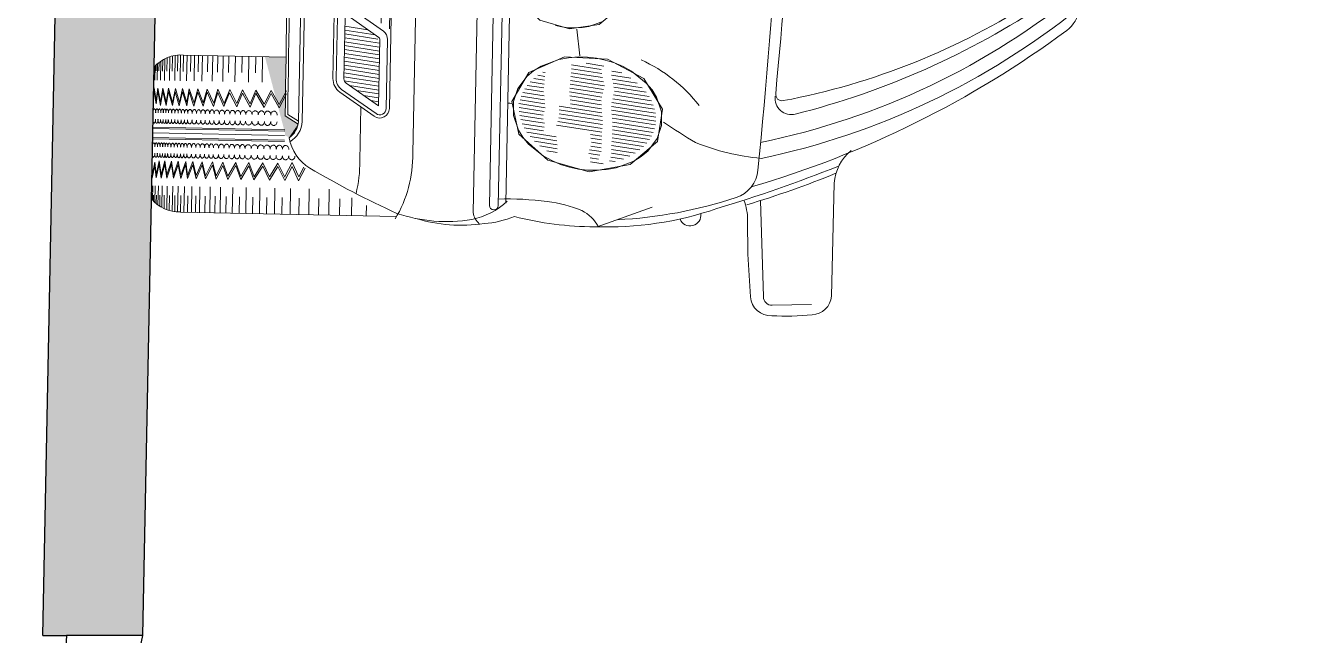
# Model space of a CAD drawing. Header units: inches. Extents: x 6322 to 85903, y -36042 to 7673.
# Drawn here: x 70053.6 to 70161.9, y -3497.2 to -3445.1 of the extents above; entities that cross this region are included whole.
import ezdxf

# ---------------------------------------------------------------- set-up
doc = ezdxf.new("R2010")
doc.units = ezdxf.units.IN
doc.header["$LTSCALE"] = 10
doc.linetypes.add('Amconstr', pattern=[9999, 9999, 0])
doc.layers.add('1_CAR', color=1, linetype='Continuous', lineweight=0)
for name, color, linetype in [('1_HATCH', 8, 'Continuous'), ('1_LINE', 4, 'Continuous'), ('CKS_PROPERTY LINE', 5, 'Continuous'), ('MS GATE', 1, 'Continuous')]:
    doc.layers.add(name, color=color, linetype=linetype)

# ---------------------------------------------------------------- blocks, each defined once
blk = doc.blocks.new('A$C0EFB6530')
at = {"layer": '1_LINE', "lineweight": 30}
for p, q in [((0, 0), (0, 25)), ((45, 17.5), (45, 2.5)), ((45, 2.5), (0, 0))]:
    blk.add_line(p, q, dxfattribs=at)
for centre, radius, start, end in [((-1.11, 0.02), 25, 47.5584, 87.4438), ((29.69, 39.23), 25, 236.1149, 259.1777), ((8.16, 205.93), 192, 275.033, 281.0635)]:
    blk.add_arc(centre, radius, start, end, dxfattribs=at)
blk = doc.blocks.new('A$C4B0415B9')
at = {"layer": '1_CAR', "linetype": 'Continuous'}
for p, q in [((8.551, 22.008), (8.309, 23.79)), ((8.737, 22.014), (8.482, 23.89)), ((8.923, 22.015), (8.658, 23.968)), ((9.112, 22), (8.837, 24.025)), ((9.3, 21.985), (9.018, 24.063)), ((9.489, 21.97), (9.202, 24.08)), ((9.677, 21.955), (9.389, 24.078)), ((9.866, 21.94), (9.579, 24.055)), ((10.05, 21.957), (9.771, 24.011)), ((10.231, 21.995), (9.967, 23.944)), ((10.413, 22.033), (10.166, 23.853)), ((10.594, 22.071), (10.368, 23.734)), ((7.808, 21.988), (7.653, 23.129)), ((7.994, 21.989), (7.811, 23.341)), ((8.18, 21.995), (7.973, 23.518)), ((8.366, 22.002), (8.14, 23.667)), ((10.784, 22.042), (10.575, 23.584)), ((10.977, 21.995), (10.787, 23.394)), ((11.17, 21.948), (11.007, 23.154)), ((7.438, 21.965), (7.357, 22.564)), ((7.621, 21.988), (7.501, 22.875)), ((11.362, 21.906), (11.235, 22.841)), ((7.26, 21.904), (7.224, 22.168)), ((11.547, 21.919), (11.482, 22.402)), ((7.198, 20.986), (7.114, 21.601)), ((7.385, 20.979), (7.333, 21.365)), ((7.581, 20.908), (7.511, 21.426)), ((7.764, 20.938), (7.689, 21.487)), ((7.943, 20.99), (7.875, 21.496)), ((8.127, 21.014), (8.061, 21.496)), ((8.316, 20.991), (8.247, 21.499)), ((8.506, 20.969), (8.433, 21.505)), ((8.916, 19.323), (8.619, 21.511)), ((9.094, 19.384), (8.804, 21.517)), ((9.272, 19.441), (8.99, 21.524)), ((9.459, 19.444), (9.177, 21.52)), ((9.645, 19.446), (9.365, 21.505)), ((9.832, 19.444), (9.554, 21.49)), ((9.945, 19.983), (9.743, 21.475)), ((10.135, 19.96), (9.931, 21.459)), ((10.324, 19.937), (10.12, 21.444)), ((10.513, 19.917), (10.302, 21.474)), ((10.698, 19.93), (10.483, 21.512)), ((10.883, 19.943), (10.665, 21.55)), ((11.068, 19.956), (10.846, 21.586)), ((11.252, 19.969), (11.039, 21.539)), ((11.437, 19.982), (11.232, 21.492)), ((11.623, 19.988), (11.425, 21.445)), ((11.809, 19.991), (11.615, 21.417)), ((11.901, 20.684), (11.786, 21.532)), ((7.668, 18.898), (7.602, 19.383)), ((7.902, 18.55), (7.788, 19.385)), ((8.124, 18.287), (7.974, 19.387)), ((8.338, 18.081), (8.165, 19.357)), ((8.547, 17.917), (8.356, 19.32)), ((8.751, 17.788), (8.626, 18.707)), ((8.951, 17.687), (8.809, 18.732)), ((9.148, 17.612), (8.993, 18.75)), ((9.341, 17.56), (9.189, 18.679)), ((9.532, 17.527), (9.376, 18.676)), ((9.72, 17.52), (9.556, 18.728)), ((9.909, 17.498), (9.736, 18.772)), ((10.087, 17.56), (9.926, 18.749)), ((10.267, 17.611), (10.116, 18.726)), ((10.444, 17.681), (10.305, 18.704)), ((10.618, 17.773), (10.495, 18.681)), ((10.789, 17.888), (10.681, 18.683)), ((10.956, 18.027), (10.866, 18.696)), ((11.12, 18.194), (11.05, 18.709)), ((11.28, 18.392), (11.235, 18.721)), ((11.434, 18.63), (11.42, 18.734)), ((19.916, 16.617), (5.007, 16.617)), ((20.044, 16.976), (5.135, 16.976)), ((20.089, 16.193), (5.007, 16.193)), ((4.397, 11.763), (4.397, 1.408)), ((9.546, 11.31), (30.65, 11.31)), ((9.915, 10.411), (9.864, 10.787)), ((10.149, 10.065), (10.051, 10.787)), ((10.382, 9.718), (10.237, 10.787)), ((10.616, 9.372), (10.424, 10.787)), ((10.836, 9.122), (10.61, 10.787)), ((11.025, 9.105), (10.797, 10.787)), ((11.211, 9.105), (10.983, 10.787)), ((11.398, 9.105), (11.17, 10.787)), ((11.584, 9.105), (11.354, 10.801)), ((11.771, 9.105), (11.543, 10.787)), ((11.957, 9.105), (11.729, 10.787)), ((12.144, 9.105), (11.916, 10.787)), ((12.33, 9.105), (12.102, 10.787)), ((12.517, 9.105), (12.289, 10.787)), ((12.703, 9.105), (12.475, 10.787)), ((12.89, 9.105), (12.663, 10.777)), ((13.076, 9.105), (12.862, 10.686)), ((13.263, 9.105), (13.064, 10.567)), ((4.397, 10.308), (4.892, 10.308)), ((13.449, 9.105), (13.301, 10.2)), ((4.397, 9.606), (5.239, 9.606)), ((4.397, 9.023), (5.181, 9.023)), ((4.397, 8.51), (5.626, 8.51)), ((10.927, 8.581), (31.794, 8.581)), ((4.397, 8.013), (5.181, 8.013)), ((4.397, 7.551), (5.626, 7.551)), ((6.003, 7.037), (6.618, 7.344)), ((4.397, 7.072), (5.181, 7.072)), ((6.192, 7.037), (6.654, 7.268)), ((9.101, 6.326), (8.719, 6.955)), ((9.17, 6.449), (8.856, 6.968)), ((4.397, 6.661), (5.626, 6.661)), ((4.397, 6.267), (5.181, 6.267)), ((7.873, 0.005), (7.873, 6.321)), ((7.941, 0.005), (7.941, 6.321)), ((8.154, 0.005), (8.154, 6.321)), ((8.366, 0.005), (8.366, 6.321)), ((8.434, 0.005), (8.434, 6.321)), ((11.91, 6.313), (11.91, 1.408)), ((4.397, 5.907), (5.626, 5.907)), ((4.397, 5.531), (5.181, 5.531)), ((4.397, 5.188), (5.626, 5.188)), ((4.397, 4.863), (5.181, 4.863)), ((11.91, 5.188), (10.681, 5.188)), ((11.91, 4.863), (11.126, 4.863)), ((4.397, 4.537), (5.626, 4.537)), ((11.91, 4.537), (10.681, 4.537)), ((4.397, 4.212), (5.181, 4.212)), ((4.397, 3.887), (5.626, 3.887)), ((11.91, 3.887), (10.681, 3.887)), ((11.91, 4.212), (11.126, 4.212)), ((4.397, 3.579), (5.181, 3.579)), ((4.397, 3.305), (5.626, 3.305)), ((4.397, 3.048), (5.181, 3.048)), ((11.91, 3.305), (10.681, 3.305)), ((11.91, 3.579), (11.126, 3.579)), ((11.91, 3.048), (11.126, 3.048)), ((4.397, 2.808), (5.626, 2.808)), ((4.397, 2.568), (5.181, 2.568)), ((11.91, 2.808), (10.681, 2.808)), ((11.91, 2.568), (11.126, 2.568)), ((4.397, 2.312), (5.626, 2.312)), ((4.397, 2.123), (5.181, 2.123)), ((4.397, 1.935), (5.626, 1.935)), ((11.91, 2.312), (10.681, 2.312)), ((11.91, 1.935), (10.681, 1.935)), ((11.91, 2.123), (11.126, 2.123)), ((4.395, 1.267), (5.626, 1.267)), ((4.397, 1.747), (5.181, 1.747)), ((4.397, 1.575), (5.626, 1.575)), ((4.397, 1.404), (5.181, 1.404)), ((11.91, 1.575), (10.681, 1.575)), ((11.912, 1.267), (10.681, 1.267)), ((11.91, 1.747), (11.126, 1.747)), ((11.91, 1.404), (11.126, 1.404)), ((4.404, 1.13), (5.181, 1.13)), ((4.422, 1.01), (5.626, 1.01)), ((4.453, 0.873), (5.181, 0.873)), ((4.49, 0.754), (5.626, 0.754)), ((4.544, 0.617), (5.181, 0.617)), ((11.885, 1.01), (10.681, 1.01)), ((11.818, 0.754), (10.681, 0.754)), ((11.903, 1.13), (11.126, 1.13)), ((11.855, 0.873), (11.126, 0.873)), ((11.763, 0.617), (11.126, 0.617)), ((4.595, 0.514), (5.626, 0.514)), ((4.655, 0.411), (5.181, 0.411)), ((4.712, 0.325), (5.626, 0.325)), ((4.778, 0.24), (5.181, 0.24)), ((4.836, 0.173), (5.626, 0.173)), ((4.904, 0.103), (5.181, 0.103)), ((4.955, 0.055), (5.626, 0.055)), ((5.013, 0.005), (11.294, 0.005)), ((11.712, 0.514), (10.681, 0.514)), ((11.595, 0.325), (10.681, 0.325)), ((11.471, 0.173), (10.681, 0.173)), ((11.352, 0.055), (10.681, 0.055)), ((11.652, 0.411), (11.126, 0.411)), ((11.529, 0.24), (11.126, 0.24)), ((11.404, 0.103), (11.126, 0.103))]:
    blk.add_line(p, q, dxfattribs=at)
for points in [[(9.159, 24.456, -0.017523), (8.212, 25.996, -0.069883), (7.516, 29.153, -0.118522), (15.037, 44.246, -5.181435)], [(7.977, 33.461, -0.209734), (6.405, 32.681), (0.997, 32.66, 0.375124), (0.085, 31.748, 0.037007), (0, 29.819, 0.407001), (0.891, 28.781, 0.002874), (2.927, 28.611), (4.56, 28.569, -0.088919), (5.503, 28.374, 1.225539)], [(4.5, 17.399, -0.061371), (4.087, 21.26, -0.092248), (5.074, 27.08, -0.022406), (7.208, 32.832)], [(0.58, 31.716), (0.501, 29.827, 0.413654), (0.896, 29.396), (5.501, 29.169)], [(9.983, 26.136, -0.124771), (12.114, 23.318, 0.031605)], [(4.087, 21.432, -0.160892), (4.849, 20.621, -0.068606), (5.245, 18.958, -0.042553), (5.319, 16.617, -1.154804)], [(12.255, 20.375), (13.532, 20.216, -0.267365)], [(4.314, 12.68, -0.109196), (4.134, 15.957, -0.080193), (4.5, 17.399, -1.053882)], [(5.233, 17.043, 0.145275), (4.322, 15.363, 0.123707), (4.539, 11.772, 0.027302), (6.624, 7.553, 0.215996), (8.057, 6.537)], [(9.918, 16.976), (9.918, 17.069), (9.909, 17.159, -0.001501)], [(24.355, 12.471), (7.427, 12.471, 0.143099), (4.272, 11.692)], [(9.546, 11.31, 0.600762), (9.163, 10.59), (10.288, 8.921, 0.249405), (10.927, 8.581)], [(9.6, 9.943), (7.01, 9.943, 0.068217), (5.443, 9.795)], [(7.185, 6.836, 0.080127), (7.111, 6.824, 0.088898), (7.051, 6.792, 0.104967), (7.01, 6.742, 0.120066), (6.996, 6.686, 0.120066), (7.01, 6.63, 0.104967), (7.051, 6.579, 0.088898), (7.111, 6.547, 0.080127), (7.185, 6.535, 0.080127)], [(31.793, 7.153), (8.841, 7.153, 0.251603), (7.866, 6.583)], [(31.793, 6.968), (8.845, 6.968, 0.23497), (8.057, 6.537, 0.247113)], [(7.185, 6.535, 0.080127), (7.111, 6.523, 0.088898), (7.051, 6.491, 0.104967), (7.01, 6.44, 0.120066), (6.996, 6.384, 0.120066), (7.01, 6.329, 0.104967), (7.051, 6.278, 0.088898), (7.111, 6.246, 0.080127), (7.185, 6.234, 0.080127)], [(7.185, 6.234, 0.080127), (7.111, 6.222, 0.088898), (7.051, 6.19, 0.104967), (7.01, 6.139, 0.120066), (6.996, 6.083, 0.120066), (7.01, 6.027, 0.104967), (7.051, 5.977, 0.088898), (7.111, 5.944, 0.080127), (7.185, 5.933, 0.080127)], [(7.497, 6.535, -0.080127), (7.571, 6.523, -0.088898), (7.63, 6.491, -0.104967), (7.672, 6.44, -0.120066), (7.685, 6.384, -0.120066), (7.672, 6.329, -0.104967), (7.63, 6.278, -0.088898), (7.571, 6.246, -0.080127), (7.497, 6.234, -0.080127)], [(7.497, 6.234, -0.080127), (7.571, 6.222, -0.088898), (7.63, 6.19, -0.104967), (7.672, 6.139, -0.120066), (7.685, 6.083, -0.120066), (7.672, 6.027, -0.104967), (7.63, 5.977, -0.088898), (7.571, 5.944, -0.080127), (7.497, 5.933, -0.080127)], [(7.183, 5.944, 0.080127), (7.11, 5.933, 0.088898), (7.05, 5.9, 0.104967), (7.009, 5.85, 0.120066), (6.995, 5.794, 0.120066), (7.009, 5.738, 0.104967), (7.05, 5.687, 0.088898), (7.11, 5.655, 0.080127), (7.183, 5.643, 0.080127)], [(7.183, 5.643, 0.080127), (7.11, 5.631, 0.088898), (7.05, 5.599, 0.104967), (7.009, 5.548, 0.120066), (6.995, 5.493, 0.120066), (7.009, 5.437, 0.104967), (7.05, 5.386, 0.088898), (7.11, 5.354, 0.080127), (7.183, 5.342, 0.080127)], [(7.496, 5.944, -0.080127), (7.57, 5.933, -0.088898), (7.629, 5.9, -0.104967), (7.67, 5.85, -0.120066), (7.684, 5.794, -0.120066), (7.67, 5.738, -0.104967), (7.629, 5.687, -0.088898), (7.57, 5.655, -0.080127), (7.496, 5.643, -0.080127)], [(7.496, 5.643, -0.080127), (7.57, 5.631, -0.088898), (7.629, 5.599, -0.104967), (7.67, 5.548, -0.120066), (7.684, 5.493, -0.120066), (7.67, 5.437, -0.104967), (7.629, 5.386, -0.088898), (7.57, 5.354, -0.080127), (7.496, 5.342, -0.080127)], [(8.811, 5.944, 0.080127), (8.738, 5.933, 0.088898), (8.678, 5.9, 0.104967), (8.637, 5.85, 0.120066), (8.623, 5.794, 0.120066), (8.637, 5.738, 0.104967), (8.678, 5.687, 0.088898), (8.738, 5.655, 0.080127), (8.811, 5.643, 0.080127)], [(8.811, 5.643, 0.080127), (8.738, 5.631, 0.088898), (8.678, 5.599, 0.104967), (8.637, 5.548, 0.120066), (8.623, 5.493, 0.120066), (8.637, 5.437, 0.104967), (8.678, 5.386, 0.088898), (8.738, 5.354, 0.080127), (8.811, 5.342, 0.080127)], [(9.124, 5.944, -0.080127), (9.198, 5.933, -0.088898), (9.257, 5.9, -0.104967), (9.299, 5.85, -0.120066), (9.312, 5.794, -0.120066), (9.299, 5.738, -0.104967), (9.257, 5.687, -0.088898), (9.198, 5.655, -0.080127), (9.124, 5.643, -0.080127)], [(9.124, 5.643, -0.080127), (9.198, 5.631, -0.088898), (9.257, 5.599, -0.104967), (9.299, 5.548, -0.120066), (9.312, 5.493, -0.120066), (9.299, 5.437, -0.104967), (9.257, 5.386, -0.088898), (9.198, 5.354, -0.080127), (9.124, 5.342, -0.080127)], [(7.183, 5.342, 0.080127), (7.11, 5.33, 0.088898), (7.05, 5.298, 0.104967), (7.009, 5.247, 0.120066), (6.995, 5.191, 0.120066), (7.009, 5.136, 0.104967), (7.05, 5.085, 0.088898), (7.11, 5.053, 0.080127), (7.183, 5.041, 0.080127)], [(7.183, 5.041, 0.080127), (7.11, 5.029, 0.088898), (7.05, 4.997, 0.104967), (7.009, 4.946, 0.120066), (6.995, 4.89, 0.120066), (7.009, 4.834, 0.104967), (7.05, 4.784, 0.088898), (7.11, 4.751, 0.080127), (7.183, 4.74, 0.080127)], [(7.496, 5.342, -0.080127), (7.57, 5.33, -0.088898), (7.629, 5.298, -0.104967), (7.67, 5.247, -0.120066), (7.684, 5.191, -0.120066), (7.67, 5.136, -0.104967), (7.629, 5.085, -0.088898), (7.57, 5.053, -0.080127), (7.496, 5.041, -0.080127)], [(7.496, 5.041, -0.080127), (7.57, 5.029, -0.088898), (7.629, 4.997, -0.104967), (7.67, 4.946, -0.120066), (7.684, 4.89, -0.120066), (7.67, 4.834, -0.104967), (7.629, 4.784, -0.088898), (7.57, 4.751, -0.080127), (7.496, 4.74, -0.080127)], [(8.811, 5.342, 0.080127), (8.738, 5.33, 0.088898), (8.678, 5.298, 0.104967), (8.637, 5.247, 0.120066), (8.623, 5.191, 0.120066), (8.637, 5.136, 0.104967), (8.678, 5.085, 0.088898), (8.738, 5.053, 0.080127), (8.811, 5.041, 0.080127)], [(8.811, 5.041, 0.080127), (8.738, 5.029, 0.088898), (8.678, 4.997, 0.104967), (8.637, 4.946, 0.120066), (8.623, 4.89, 0.120066), (8.637, 4.834, 0.104967), (8.678, 4.784, 0.088898), (8.738, 4.751, 0.080127), (8.811, 4.74, 0.080127)], [(9.124, 5.342, -0.080127), (9.198, 5.33, -0.088898), (9.257, 5.298, -0.104967), (9.299, 5.247, -0.120066), (9.312, 5.191, -0.120066), (9.299, 5.136, -0.104967), (9.257, 5.085, -0.088898), (9.198, 5.053, -0.080127), (9.124, 5.041, -0.080127)], [(9.124, 5.041, -0.080127), (9.198, 5.029, -0.088898), (9.257, 4.997, -0.104967), (9.299, 4.946, -0.120066), (9.312, 4.89, -0.120066), (9.299, 4.834, -0.104967), (9.257, 4.784, -0.088898), (9.198, 4.751, -0.080127), (9.124, 4.74, -0.080127)], [(7.183, 4.74, 0.080127), (7.11, 4.728, 0.088898), (7.05, 4.695, 0.104967), (7.009, 4.645, 0.120066), (6.995, 4.589, 0.120066), (7.009, 4.533, 0.104967), (7.05, 4.482, 0.088898), (7.11, 4.45, 0.080127), (7.183, 4.438, 0.080127)], [(7.183, 4.438, 0.067829), (7.109, 4.428, 0.080107), (7.05, 4.401, 0.107097), (7.008, 4.357, 0.139237), (6.995, 4.312, 0.139237), (7.008, 4.267, 0.107097), (7.05, 4.223, 0.080107), (7.109, 4.196, 0.067828), (7.183, 4.186, 0.067828)], [(7.496, 4.74, -0.080127), (7.57, 4.728, -0.088898), (7.629, 4.695, -0.104967), (7.67, 4.645, -0.120066), (7.684, 4.589, -0.120066), (7.67, 4.533, -0.104967), (7.629, 4.482, -0.088898), (7.57, 4.45, -0.080127), (7.496, 4.438, -0.080127)], [(7.496, 4.438, -0.067829), (7.571, 4.428, -0.080107), (7.629, 4.401, -0.107097), (7.671, 4.357, -0.139237), (7.684, 4.312, -0.139237), (7.671, 4.267, -0.107097), (7.629, 4.223, -0.080107), (7.571, 4.196, -0.067828), (7.496, 4.186, -0.067828)], [(8.811, 4.74, 0.080127), (8.738, 4.728, 0.088898), (8.678, 4.695, 0.104967), (8.637, 4.645, 0.120066), (8.623, 4.589, 0.120066), (8.637, 4.533, 0.104967), (8.678, 4.482, 0.088898), (8.738, 4.45, 0.080127), (8.811, 4.438, 0.080127)], [(8.811, 4.438, 0.067829), (8.737, 4.428, 0.080107), (8.678, 4.401, 0.107097), (8.636, 4.357, 0.139237), (8.623, 4.312, 0.139237), (8.636, 4.267, 0.107097), (8.678, 4.223, 0.080107), (8.737, 4.196, 0.067828), (8.811, 4.186, 0.067828)], [(9.124, 4.74, -0.080127), (9.198, 4.728, -0.088898), (9.257, 4.695, -0.104967), (9.299, 4.645, -0.120066), (9.312, 4.589, -0.120066), (9.299, 4.533, -0.104967), (9.257, 4.482, -0.088898), (9.198, 4.45, -0.080127), (9.124, 4.438, -0.080127)], [(9.124, 4.438, -0.067829), (9.199, 4.428, -0.080107), (9.257, 4.401, -0.107097), (9.299, 4.357, -0.139237), (9.312, 4.312, -0.139237), (9.299, 4.267, -0.107097), (9.257, 4.223, -0.080107), (9.199, 4.196, -0.067828), (9.124, 4.186, -0.067828)], [(7.183, 4.186, 0.067829), (7.109, 4.175, 0.080107), (7.05, 4.149, 0.107097), (7.008, 4.105, 0.139237), (6.995, 4.059, 0.139237), (7.008, 4.014, 0.107097), (7.05, 3.97, 0.080107), (7.109, 3.943, 0.067828), (7.183, 3.933, 0.067828)], [(7.183, 3.933, 0.067829), (7.109, 3.923, 0.080107), (7.05, 3.896, 0.107097), (7.008, 3.852, 0.139237), (6.995, 3.807, 0.139237), (7.008, 3.761, 0.107097), (7.05, 3.717, 0.080107), (7.109, 3.691, 0.067828), (7.183, 3.68, 0.067828)], [(7.183, 3.68, 0.067829), (7.109, 3.67, 0.080107), (7.05, 3.643, 0.107097), (7.008, 3.6, 0.139237), (6.995, 3.554, 0.139237), (7.008, 3.509, 0.107097), (7.05, 3.465, 0.080107), (7.109, 3.438, 0.067828), (7.183, 3.428, 0.067828)], [(7.496, 4.186, -0.067829), (7.571, 4.175, -0.080107), (7.629, 4.149, -0.107097), (7.671, 4.105, -0.139237), (7.684, 4.059, -0.139237), (7.671, 4.014, -0.107097), (7.629, 3.97, -0.080107), (7.571, 3.943, -0.067828), (7.496, 3.933, -0.067828)], [(7.496, 3.933, -0.067829), (7.571, 3.923, -0.080107), (7.629, 3.896, -0.107097), (7.671, 3.852, -0.139237), (7.684, 3.807, -0.139237), (7.671, 3.761, -0.107097), (7.629, 3.717, -0.080107), (7.571, 3.691, -0.067828), (7.496, 3.68, -0.067828)], [(7.496, 3.68, -0.067829), (7.571, 3.67, -0.080107), (7.629, 3.643, -0.107097), (7.671, 3.6, -0.139237), (7.684, 3.554, -0.139237), (7.671, 3.509, -0.107097), (7.629, 3.465, -0.080107), (7.571, 3.438, -0.067828), (7.496, 3.428, -0.067828)], [(8.811, 4.186, 0.067829), (8.737, 4.175, 0.080107), (8.678, 4.149, 0.107097), (8.636, 4.105, 0.139237), (8.623, 4.059, 0.139237), (8.636, 4.014, 0.107097), (8.678, 3.97, 0.080107), (8.737, 3.943, 0.067828), (8.811, 3.933, 0.067828)], [(8.811, 3.933, 0.067829), (8.737, 3.923, 0.080107), (8.678, 3.896, 0.107097), (8.636, 3.852, 0.139237), (8.623, 3.807, 0.139237), (8.636, 3.761, 0.107097), (8.678, 3.717, 0.080107), (8.737, 3.691, 0.067828), (8.811, 3.68, 0.067828)], [(8.811, 3.68, 0.067829), (8.737, 3.67, 0.080107), (8.678, 3.643, 0.107097), (8.636, 3.6, 0.139237), (8.623, 3.554, 0.139237), (8.636, 3.509, 0.107097), (8.678, 3.465, 0.080107), (8.737, 3.438, 0.067828), (8.811, 3.428, 0.067828)], [(9.124, 4.186, -0.067829), (9.199, 4.175, -0.080107), (9.257, 4.149, -0.107097), (9.299, 4.105, -0.139237), (9.312, 4.059, -0.139237), (9.299, 4.014, -0.107097), (9.257, 3.97, -0.080107), (9.199, 3.943, -0.067828), (9.124, 3.933, -0.067828)], [(9.124, 3.933, -0.067829), (9.199, 3.923, -0.080107), (9.257, 3.896, -0.107097), (9.299, 3.852, -0.139237), (9.312, 3.807, -0.139237), (9.299, 3.761, -0.107097), (9.257, 3.717, -0.080107), (9.199, 3.691, -0.067828), (9.124, 3.68, -0.067828)], [(9.124, 3.68, -0.067829), (9.199, 3.67, -0.080107), (9.257, 3.643, -0.107097), (9.299, 3.6, -0.139237), (9.312, 3.554, -0.139237), (9.299, 3.509, -0.107097), (9.257, 3.465, -0.080107), (9.199, 3.438, -0.067828), (9.124, 3.428, -0.067828)], [(7.183, 3.428, 0.067829), (7.109, 3.418, 0.080107), (7.05, 3.391, 0.107097), (7.008, 3.347, 0.139237), (6.995, 3.302, 0.139237), (7.008, 3.256, 0.107097), (7.05, 3.212, 0.080107), (7.109, 3.185, 0.067828), (7.183, 3.175, 0.067828)], [(7.183, 3.175, 0.067829), (7.109, 3.165, 0.080107), (7.05, 3.138, 0.107097), (7.008, 3.094, 0.139237), (6.995, 3.049, 0.139237), (7.008, 3.003, 0.107097), (7.05, 2.96, 0.080107), (7.109, 2.933, 0.067828), (7.183, 2.923, 0.067828)], [(7.496, 3.428, -0.067829), (7.571, 3.418, -0.080107), (7.629, 3.391, -0.107097), (7.671, 3.347, -0.139237), (7.684, 3.302, -0.139237), (7.671, 3.256, -0.107097), (7.629, 3.212, -0.080107), (7.571, 3.185, -0.067828), (7.496, 3.175, -0.067828)], [(7.496, 3.175, -0.067829), (7.571, 3.165, -0.080107), (7.629, 3.138, -0.107097), (7.671, 3.094, -0.139237), (7.684, 3.049, -0.139237), (7.671, 3.003, -0.107097), (7.629, 2.96, -0.080107), (7.571, 2.933, -0.067828), (7.496, 2.923, -0.067828)], [(8.811, 3.428, 0.067829), (8.737, 3.418, 0.080107), (8.678, 3.391, 0.107097), (8.636, 3.347, 0.139237), (8.623, 3.302, 0.139237), (8.636, 3.256, 0.107097), (8.678, 3.212, 0.080107), (8.737, 3.185, 0.067828), (8.811, 3.175, 0.067828)], [(8.811, 3.175, 0.067829), (8.737, 3.165, 0.080107), (8.678, 3.138, 0.107097), (8.636, 3.094, 0.139237), (8.623, 3.049, 0.139237), (8.636, 3.003, 0.107097), (8.678, 2.96, 0.080107), (8.737, 2.933, 0.067828), (8.811, 2.923, 0.067828)], [(9.124, 3.428, -0.067829), (9.199, 3.418, -0.080107), (9.257, 3.391, -0.107097), (9.299, 3.347, -0.139237), (9.312, 3.302, -0.139237), (9.299, 3.256, -0.107097), (9.257, 3.212, -0.080107), (9.199, 3.185, -0.067828), (9.124, 3.175, -0.067828)], [(9.124, 3.175, -0.067829), (9.199, 3.165, -0.080107), (9.257, 3.138, -0.107097), (9.299, 3.094, -0.139237), (9.312, 3.049, -0.139237), (9.299, 3.003, -0.107097), (9.257, 2.96, -0.080107), (9.199, 2.933, -0.067828), (9.124, 2.923, -0.067828)], [(7.183, 2.923, 0.056778), (7.108, 2.914, 0.070507), (7.05, 2.892, 0.106196), (7.007, 2.854, 0.161166), (6.995, 2.818, 0.161166), (7.007, 2.781, 0.106196), (7.05, 2.743, 0.070507), (7.108, 2.721, 0.056778), (7.183, 2.713, 0.056778)], [(7.183, 2.713, 0.056778), (7.108, 2.704, 0.070507), (7.05, 2.682, 0.106196), (7.007, 2.644, 0.161166), (6.995, 2.608, 0.161166), (7.007, 2.571, 0.106196), (7.05, 2.533, 0.070507), (7.108, 2.511, 0.056778), (7.183, 2.503, 0.056778)], [(7.183, 2.503, 0.056778), (7.108, 2.494, 0.070507), (7.05, 2.472, 0.106196), (7.007, 2.434, 0.161166), (6.995, 2.398, 0.161166), (7.007, 2.361, 0.106196), (7.05, 2.323, 0.070507), (7.108, 2.301, 0.056778), (7.183, 2.293, 0.056778)], [(7.496, 2.923, -0.056778), (7.571, 2.914, -0.070507), (7.629, 2.892, -0.106196), (7.672, 2.854, -0.161166), (7.684, 2.818, -0.161166), (7.672, 2.781, -0.106196), (7.629, 2.743, -0.070507), (7.571, 2.721, -0.056778), (7.496, 2.713, -0.056778)], [(7.496, 2.713, -0.056778), (7.571, 2.704, -0.070507), (7.629, 2.682, -0.106196), (7.672, 2.644, -0.161166), (7.684, 2.608, -0.161166), (7.672, 2.571, -0.106196), (7.629, 2.533, -0.070507), (7.571, 2.511, -0.056778), (7.496, 2.503, -0.056778)], [(7.496, 2.503, -0.056778), (7.571, 2.494, -0.070507), (7.629, 2.472, -0.106196), (7.672, 2.434, -0.161166), (7.684, 2.398, -0.161166), (7.672, 2.361, -0.106196), (7.629, 2.323, -0.070507), (7.571, 2.301, -0.056778), (7.496, 2.293, -0.056778)], [(8.811, 2.923, 0.056778), (8.736, 2.914, 0.070507), (8.678, 2.892, 0.106196), (8.635, 2.854, 0.161166), (8.623, 2.818, 0.161166), (8.635, 2.781, 0.106196), (8.678, 2.743, 0.070507), (8.736, 2.721, 0.056778), (8.811, 2.713, 0.056778)], [(8.811, 2.713, 0.056778), (8.736, 2.704, 0.070507), (8.678, 2.682, 0.106196), (8.635, 2.644, 0.161166), (8.623, 2.608, 0.161166), (8.635, 2.571, 0.106196), (8.678, 2.533, 0.070507), (8.736, 2.511, 0.056778), (8.811, 2.503, 0.056778)], [(8.811, 2.503, 0.056778), (8.736, 2.494, 0.070507), (8.678, 2.472, 0.106196), (8.635, 2.434, 0.161166), (8.623, 2.398, 0.161166), (8.635, 2.361, 0.106196), (8.678, 2.323, 0.070507), (8.736, 2.301, 0.056778), (8.811, 2.293, 0.056778)], [(9.124, 2.923, -0.056778), (9.2, 2.914, -0.070507), (9.257, 2.892, -0.106196), (9.3, 2.854, -0.161166), (9.312, 2.818, -0.161166), (9.3, 2.781, -0.106196), (9.257, 2.743, -0.070507), (9.2, 2.721, -0.056778), (9.124, 2.713, -0.056778)], [(9.124, 2.713, -0.056778), (9.2, 2.704, -0.070507), (9.257, 2.682, -0.106196), (9.3, 2.644, -0.161166), (9.312, 2.608, -0.161166), (9.3, 2.571, -0.106196), (9.257, 2.533, -0.070507), (9.2, 2.511, -0.056778), (9.124, 2.503, -0.056778)], [(9.124, 2.503, -0.056778), (9.2, 2.494, -0.070507), (9.257, 2.472, -0.106196), (9.3, 2.434, -0.161166), (9.312, 2.398, -0.161166), (9.3, 2.361, -0.106196), (9.257, 2.323, -0.070507), (9.2, 2.301, -0.056778), (9.124, 2.293, -0.056778)], [(7.183, 2.293, 0.056778), (7.108, 2.284, 0.070507), (7.05, 2.262, 0.106196), (7.007, 2.224, 0.161166), (6.995, 2.188, 0.161166), (7.007, 2.151, 0.106196), (7.05, 2.113, 0.070507), (7.108, 2.091, 0.056778), (7.183, 2.083, 0.056778)], [(7.183, 2.083, 0.056778), (7.108, 2.074, 0.070507), (7.05, 2.052, 0.106196), (7.007, 2.014, 0.161166), (6.995, 1.978, 0.161166), (7.007, 1.941, 0.106196), (7.05, 1.903, 0.070507), (7.108, 1.881, 0.056778), (7.183, 1.873, 0.056778)], [(7.183, 1.873, 0.056778), (7.108, 1.864, 0.070507), (7.05, 1.842, 0.106196), (7.007, 1.804, 0.161166), (6.995, 1.768, 0.161166), (7.007, 1.731, 0.106196), (7.05, 1.694, 0.070507), (7.108, 1.671, 0.056778), (7.183, 1.663, 0.056778)], [(7.496, 2.293, -0.056778), (7.571, 2.284, -0.070507), (7.629, 2.262, -0.106196), (7.672, 2.224, -0.161166), (7.684, 2.188, -0.161166), (7.672, 2.151, -0.106196), (7.629, 2.113, -0.070507), (7.571, 2.091, -0.056778), (7.496, 2.083, -0.056778)], [(7.496, 2.083, -0.056778), (7.571, 2.074, -0.070507), (7.629, 2.052, -0.106196), (7.672, 2.014, -0.161166), (7.684, 1.978, -0.161166), (7.672, 1.941, -0.106196), (7.629, 1.903, -0.070507), (7.571, 1.881, -0.056778), (7.496, 1.873, -0.056778)], [(7.496, 1.873, -0.056778), (7.571, 1.864, -0.070507), (7.629, 1.842, -0.106196), (7.672, 1.804, -0.161166), (7.684, 1.768, -0.161166), (7.672, 1.731, -0.106196), (7.629, 1.694, -0.070507), (7.571, 1.671, -0.056778), (7.496, 1.663, -0.056778)], [(8.811, 2.293, 0.056778), (8.736, 2.284, 0.070507), (8.678, 2.262, 0.106196), (8.635, 2.224, 0.161166), (8.623, 2.188, 0.161166), (8.635, 2.151, 0.106196), (8.678, 2.113, 0.070507), (8.736, 2.091, 0.056778), (8.811, 2.083, 0.056778)], [(8.811, 2.083, 0.056778), (8.736, 2.074, 0.070507), (8.678, 2.052, 0.106196), (8.635, 2.014, 0.161166), (8.623, 1.978, 0.161166), (8.635, 1.941, 0.106196), (8.678, 1.903, 0.070507), (8.736, 1.881, 0.056778), (8.811, 1.873, 0.056778)], [(8.811, 1.873, 0.056778), (8.736, 1.864, 0.070507), (8.678, 1.842, 0.106196), (8.635, 1.804, 0.161166), (8.623, 1.768, 0.161166), (8.635, 1.731, 0.106196), (8.678, 1.694, 0.070507), (8.736, 1.671, 0.056778), (8.811, 1.663, 0.056778)], [(9.124, 2.293, -0.056778), (9.2, 2.284, -0.070507), (9.257, 2.262, -0.106196), (9.3, 2.224, -0.161166), (9.312, 2.188, -0.161166), (9.3, 2.151, -0.106196), (9.257, 2.113, -0.070507), (9.2, 2.091, -0.056778), (9.124, 2.083, -0.056778)], [(9.124, 2.083, -0.056778), (9.2, 2.074, -0.070507), (9.257, 2.052, -0.106196), (9.3, 2.014, -0.161166), (9.312, 1.978, -0.161166), (9.3, 1.941, -0.106196), (9.257, 1.903, -0.070507), (9.2, 1.881, -0.056778), (9.124, 1.873, -0.056778)], [(9.124, 1.873, -0.056778), (9.2, 1.864, -0.070507), (9.257, 1.842, -0.106196), (9.3, 1.804, -0.161166), (9.312, 1.768, -0.161166), (9.3, 1.731, -0.106196), (9.257, 1.694, -0.070507), (9.2, 1.671, -0.056778), (9.124, 1.663, -0.056778)], [(7.183, 1.663, 0.041985), (7.107, 1.656, 0.055167), (7.05, 1.64, 0.098023), (7.005, 1.611, 0.200541), (6.995, 1.586, 0.200541), (7.005, 1.561, 0.098023), (7.05, 1.531, 0.055167), (7.107, 1.515, 0.041985), (7.183, 1.509, 0.041985)], [(7.183, 1.509, 0.041985), (7.107, 1.502, 0.055167), (7.05, 1.486, 0.098023), (7.005, 1.457, 0.200541), (6.995, 1.432, 0.200541), (7.005, 1.407, 0.098023), (7.05, 1.377, 0.055167), (7.107, 1.361, 0.041985), (7.183, 1.355, 0.041985)], [(7.183, 1.355, 0.041985), (7.107, 1.348, 0.055167), (7.05, 1.332, 0.098023), (7.005, 1.302, 0.200541), (6.995, 1.277, 0.200541), (7.005, 1.253, 0.098023), (7.05, 1.223, 0.055167), (7.107, 1.207, 0.041985), (7.183, 1.2, 0.041985)], [(7.496, 1.663, -0.041985), (7.572, 1.656, -0.055167), (7.629, 1.64, -0.098023), (7.674, 1.611, -0.200541), (7.684, 1.586, -0.200541), (7.674, 1.561, -0.098023), (7.629, 1.531, -0.055167), (7.572, 1.515, -0.041985), (7.496, 1.509, -0.041985)], [(7.496, 1.509, -0.041985), (7.572, 1.502, -0.055167), (7.629, 1.486, -0.098023), (7.674, 1.457, -0.200541), (7.684, 1.432, -0.200541), (7.674, 1.407, -0.098023), (7.629, 1.377, -0.055167), (7.572, 1.361, -0.041985), (7.496, 1.355, -0.041985)], [(7.496, 1.355, -0.041985), (7.572, 1.348, -0.055167), (7.629, 1.332, -0.098023), (7.674, 1.302, -0.200541), (7.684, 1.277, -0.200541), (7.674, 1.253, -0.098023), (7.629, 1.223, -0.055167), (7.572, 1.207, -0.041985), (7.496, 1.2, -0.041985)], [(8.811, 1.663, 0.041985), (8.735, 1.656, 0.055167), (8.678, 1.64, 0.098023), (8.634, 1.611, 0.200541), (8.623, 1.586, 0.200541), (8.634, 1.561, 0.098023), (8.678, 1.531, 0.055167), (8.735, 1.515, 0.041985), (8.811, 1.509, 0.041985)], [(8.811, 1.509, 0.041985), (8.735, 1.502, 0.055167), (8.678, 1.486, 0.098023), (8.634, 1.457, 0.200541), (8.623, 1.432, 0.200541), (8.634, 1.407, 0.098023), (8.678, 1.377, 0.055167), (8.735, 1.361, 0.041985), (8.811, 1.355, 0.041985)], [(8.811, 1.355, 0.041985), (8.735, 1.348, 0.055167), (8.678, 1.332, 0.098023), (8.634, 1.302, 0.200541), (8.623, 1.277, 0.200541), (8.634, 1.253, 0.098023), (8.678, 1.223, 0.055167), (8.735, 1.207, 0.041985), (8.811, 1.2, 0.041985)], [(9.124, 1.663, -0.041985), (9.201, 1.656, -0.055167), (9.257, 1.64, -0.098023), (9.302, 1.611, -0.200541), (9.312, 1.586, -0.200541), (9.302, 1.561, -0.098023), (9.257, 1.531, -0.055167), (9.201, 1.515, -0.041985), (9.124, 1.509, -0.041985)], [(9.124, 1.509, -0.041985), (9.201, 1.502, -0.055167), (9.257, 1.486, -0.098023), (9.302, 1.457, -0.200541), (9.312, 1.432, -0.200541), (9.302, 1.407, -0.098023), (9.257, 1.377, -0.055167), (9.201, 1.361, -0.041985), (9.124, 1.355, -0.041985)], [(9.124, 1.355, -0.041985), (9.201, 1.348, -0.055167), (9.257, 1.332, -0.098023), (9.302, 1.302, -0.200541), (9.312, 1.277, -0.200541), (9.302, 1.253, -0.098023), (9.257, 1.223, -0.055167), (9.201, 1.207, -0.041985), (9.124, 1.2, -0.041985)], [(7.183, 1.2, 0.041985), (7.107, 1.194, 0.055167), (7.05, 1.178, 0.098023), (7.005, 1.148, 0.200541), (6.995, 1.123, 0.200541), (7.005, 1.098, 0.098023), (7.05, 1.069, 0.055167), (7.107, 1.053, 0.041985), (7.183, 1.046, 0.041985)], [(7.183, 1.046, 0.041985), (7.107, 1.04, 0.055167), (7.05, 1.024, 0.098023), (7.005, 0.994, 0.200541), (6.995, 0.969, 0.200541), (7.005, 0.944, 0.098023), (7.05, 0.915, 0.055167), (7.107, 0.899, 0.041985), (7.183, 0.892, 0.041985)], [(7.183, 0.892, 0.041985), (7.107, 0.886, 0.055167), (7.05, 0.87, 0.098023), (7.005, 0.84, 0.200541), (6.995, 0.815, 0.200541), (7.005, 0.79, 0.098023), (7.05, 0.761, 0.055167), (7.107, 0.745, 0.041985), (7.183, 0.738, 0.041985)], [(7.183, 0.738, 0.034494), (7.106, 0.732, 0.046388), (7.05, 0.719, 0.089454), (7.004, 0.694, 0.2264), (6.995, 0.675, 0.2264), (7.004, 0.655, 0.089454), (7.05, 0.63, 0.046388), (7.106, 0.617, 0.034494), (7.183, 0.611, 0.034494)], [(7.183, 0.616, 0.034494), (7.106, 0.611, 0.046388), (7.05, 0.598, 0.089454), (7.004, 0.573, 0.2264), (6.995, 0.553, 0.2264), (7.004, 0.534, 0.089454), (7.05, 0.509, 0.046388), (7.106, 0.495, 0.034494), (7.183, 0.49, 0.034494)], [(7.496, 1.2, -0.041985), (7.572, 1.194, -0.055167), (7.629, 1.178, -0.098023), (7.674, 1.148, -0.200541), (7.684, 1.123, -0.200541), (7.674, 1.098, -0.098023), (7.629, 1.069, -0.055167), (7.572, 1.053, -0.041985), (7.496, 1.046, -0.041985)], [(7.496, 1.046, -0.041985), (7.572, 1.04, -0.055167), (7.629, 1.024, -0.098023), (7.674, 0.994, -0.200541), (7.684, 0.969, -0.200541), (7.674, 0.944, -0.098023), (7.629, 0.915, -0.055167), (7.572, 0.899, -0.041985), (7.496, 0.892, -0.041985)], [(7.496, 0.892, -0.041985), (7.572, 0.886, -0.055167), (7.629, 0.87, -0.098023), (7.674, 0.84, -0.200541), (7.684, 0.815, -0.200541), (7.674, 0.79, -0.098023), (7.629, 0.761, -0.055167), (7.572, 0.745, -0.041985), (7.496, 0.738, -0.041985)], [(7.496, 0.738, -0.034494), (7.573, 0.732, -0.046388), (7.629, 0.719, -0.089454), (7.675, 0.694, -0.2264), (7.684, 0.675, -0.2264), (7.675, 0.655, -0.089454), (7.629, 0.63, -0.046388), (7.573, 0.617, -0.034494), (7.496, 0.611, -0.034494)], [(7.496, 0.616, -0.034494), (7.573, 0.611, -0.046388), (7.629, 0.598, -0.089454), (7.675, 0.573, -0.2264), (7.684, 0.553, -0.2264), (7.675, 0.534, -0.089454), (7.629, 0.509, -0.046388), (7.573, 0.495, -0.034494), (7.496, 0.49, -0.034494)], [(8.811, 1.2, 0.041985), (8.735, 1.194, 0.055167), (8.678, 1.178, 0.098023), (8.634, 1.148, 0.200541), (8.623, 1.123, 0.200541), (8.634, 1.098, 0.098023), (8.678, 1.069, 0.055167), (8.735, 1.053, 0.041985), (8.811, 1.046, 0.041985)], [(8.811, 1.046, 0.041985), (8.735, 1.04, 0.055167), (8.678, 1.024, 0.098023), (8.634, 0.994, 0.200541), (8.623, 0.969, 0.200541), (8.634, 0.944, 0.098023), (8.678, 0.915, 0.055167), (8.735, 0.899, 0.041985), (8.811, 0.892, 0.041985)], [(8.811, 0.892, 0.041985), (8.735, 0.886, 0.055167), (8.678, 0.87, 0.098023), (8.634, 0.84, 0.200541), (8.623, 0.815, 0.200541), (8.634, 0.79, 0.098023), (8.678, 0.761, 0.055167), (8.735, 0.745, 0.041985), (8.811, 0.738, 0.041985)], [(8.811, 0.738, 0.034494), (8.734, 0.732, 0.046388), (8.678, 0.719, 0.089454), (8.632, 0.694, 0.2264), (8.623, 0.675, 0.2264), (8.632, 0.655, 0.089454), (8.678, 0.63, 0.046388), (8.734, 0.617, 0.034494), (8.811, 0.611, 0.034494)], [(8.811, 0.616, 0.034494), (8.734, 0.611, 0.046388), (8.678, 0.598, 0.089454), (8.632, 0.573, 0.2264), (8.623, 0.553, 0.2264), (8.632, 0.534, 0.089454), (8.678, 0.509, 0.046388), (8.734, 0.495, 0.034494), (8.811, 0.49, 0.034494)], [(9.124, 1.2, -0.041985), (9.201, 1.194, -0.055167), (9.257, 1.178, -0.098023), (9.302, 1.148, -0.200541), (9.312, 1.123, -0.200541), (9.302, 1.098, -0.098023), (9.257, 1.069, -0.055167), (9.201, 1.053, -0.041985), (9.124, 1.046, -0.041985)], [(9.124, 1.046, -0.041985), (9.201, 1.04, -0.055167), (9.257, 1.024, -0.098023), (9.302, 0.994, -0.200541), (9.312, 0.969, -0.200541), (9.302, 0.944, -0.098023), (9.257, 0.915, -0.055167), (9.201, 0.899, -0.041985), (9.124, 0.892, -0.041985)], [(9.124, 0.892, -0.041985), (9.201, 0.886, -0.055167), (9.257, 0.87, -0.098023), (9.302, 0.84, -0.200541), (9.312, 0.815, -0.200541), (9.302, 0.79, -0.098023), (9.257, 0.761, -0.055167), (9.201, 0.745, -0.041985), (9.124, 0.738, -0.041985)], [(9.124, 0.738, -0.034494), (9.201, 0.732, -0.046388), (9.257, 0.719, -0.089454), (9.303, 0.694, -0.2264), (9.312, 0.675, -0.2264), (9.303, 0.655, -0.089454), (9.257, 0.63, -0.046388), (9.201, 0.617, -0.034494), (9.124, 0.611, -0.034494)], [(9.124, 0.616, -0.034494), (9.201, 0.611, -0.046388), (9.257, 0.598, -0.089454), (9.303, 0.573, -0.2264), (9.312, 0.553, -0.2264), (9.303, 0.534, -0.089454), (9.257, 0.509, -0.046388), (9.201, 0.495, -0.034494), (9.124, 0.49, -0.034494)], [(7.183, 0.495, 0.034494), (7.106, 0.49, 0.046388), (7.05, 0.476, 0.089454), (7.004, 0.451, 0.2264), (6.995, 0.432, 0.2264), (7.004, 0.412, 0.089454), (7.05, 0.387, 0.046388), (7.106, 0.374, 0.034494), (7.183, 0.369, 0.034494)], [(7.183, 0.369, 0.034494), (7.106, 0.364, 0.046388), (7.05, 0.351, 0.089454), (7.004, 0.325, 0.2264), (6.995, 0.306, 0.2264), (7.004, 0.286, 0.089454), (7.05, 0.261, 0.046388), (7.106, 0.248, 0.034494), (7.183, 0.243, 0.034494)], [(7.183, 0.248, 0.034494), (7.106, 0.242, 0.046388), (7.05, 0.229, 0.089454), (7.004, 0.204, 0.2264), (6.995, 0.185, 0.2264), (7.004, 0.165, 0.089454), (7.05, 0.14, 0.046388), (7.106, 0.127, 0.034494), (7.183, 0.121, 0.034494)], [(7.183, 0.126, 0.034494), (7.106, 0.121, 0.046388), (7.05, 0.108, 0.089454), (7.004, 0.083, 0.2264), (6.995, 0.063, 0.2264), (7.004, 0.044, 0.089454), (7.05, 0.018, 0.046388), (7.106, 0.005, 0.034494), (7.183, 0, 0.034494)], [(7.496, 0.495, -0.034494), (7.573, 0.49, -0.046388), (7.629, 0.476, -0.089454), (7.675, 0.451, -0.2264), (7.684, 0.432, -0.2264), (7.675, 0.412, -0.089454), (7.629, 0.387, -0.046388), (7.573, 0.374, -0.034494), (7.496, 0.369, -0.034494)], [(7.496, 0.369, -0.034494), (7.573, 0.364, -0.046388), (7.629, 0.351, -0.089454), (7.675, 0.325, -0.2264), (7.684, 0.306, -0.2264), (7.675, 0.286, -0.089454), (7.629, 0.261, -0.046388), (7.573, 0.248, -0.034494), (7.496, 0.243, -0.034494)], [(7.496, 0.248, -0.034494), (7.573, 0.242, -0.046388), (7.629, 0.229, -0.089454), (7.675, 0.204, -0.2264), (7.684, 0.185, -0.2264), (7.675, 0.165, -0.089454), (7.629, 0.14, -0.046388), (7.573, 0.127, -0.034494), (7.496, 0.121, -0.034494)], [(7.496, 0.126, -0.034494), (7.573, 0.121, -0.046388), (7.629, 0.108, -0.089454), (7.675, 0.083, -0.2264), (7.684, 0.063, -0.2264), (7.675, 0.044, -0.089454), (7.629, 0.018, -0.046388), (7.573, 0.005, -0.034494), (7.496, 0, -0.034494)], [(8.811, 0.495, 0.034494), (8.734, 0.49, 0.046388), (8.678, 0.476, 0.089454), (8.632, 0.451, 0.2264), (8.623, 0.432, 0.2264), (8.632, 0.412, 0.089454), (8.678, 0.387, 0.046388), (8.734, 0.374, 0.034494), (8.811, 0.369, 0.034494)], [(8.811, 0.369, 0.034494), (8.734, 0.364, 0.046388), (8.678, 0.351, 0.089454), (8.632, 0.325, 0.2264), (8.623, 0.306, 0.2264), (8.632, 0.286, 0.089454), (8.678, 0.261, 0.046388), (8.734, 0.248, 0.034494), (8.811, 0.243, 0.034494)], [(8.811, 0.248, 0.034494), (8.734, 0.242, 0.046388), (8.678, 0.229, 0.089454), (8.632, 0.204, 0.2264), (8.623, 0.185, 0.2264), (8.632, 0.165, 0.089454), (8.678, 0.14, 0.046388), (8.734, 0.127, 0.034494), (8.811, 0.121, 0.034494)], [(8.811, 0.126, 0.034494), (8.734, 0.121, 0.046388), (8.678, 0.108, 0.089454), (8.632, 0.083, 0.2264), (8.623, 0.063, 0.2264), (8.632, 0.044, 0.089454), (8.678, 0.018, 0.046388), (8.734, 0.005, 0.034494), (8.811, 0, 0.034494)], [(9.124, 0.495, -0.034494), (9.201, 0.49, -0.046388), (9.257, 0.476, -0.089454), (9.303, 0.451, -0.2264), (9.312, 0.432, -0.2264), (9.303, 0.412, -0.089454), (9.257, 0.387, -0.046388), (9.201, 0.374, -0.034494), (9.124, 0.369, -0.034494)], [(9.124, 0.369, -0.034494), (9.201, 0.364, -0.046388), (9.257, 0.351, -0.089454), (9.303, 0.325, -0.2264), (9.312, 0.306, -0.2264), (9.303, 0.286, -0.089454), (9.257, 0.261, -0.046388), (9.201, 0.248, -0.034494), (9.124, 0.243, -0.034494)], [(9.124, 0.248, -0.034494), (9.201, 0.242, -0.046388), (9.257, 0.229, -0.089454), (9.303, 0.204, -0.2264), (9.312, 0.185, -0.2264), (9.303, 0.165, -0.089454), (9.257, 0.14, -0.046388), (9.201, 0.127, -0.034494), (9.124, 0.121, -0.034494)], [(9.124, 0.126, -0.034494), (9.201, 0.121, -0.046388), (9.257, 0.108, -0.089454), (9.303, 0.083, -0.2264), (9.312, 0.063, -0.2264), (9.303, 0.044, -0.089454), (9.257, 0.018, -0.046388), (9.201, 0.005, -0.034494), (9.124, 0, -0.034494)]]:
    blk.add_lwpolyline(points, format="xyb", dxfattribs=at)
for points in [[(5.077, 23.995), (4.086, 21.375)], [(20.702, 15.415), (4.649, 15.415)], [(13.367, 11.234), (23.227, 11.234), (23.227, 10.843), (13.631, 10.843)], [(6.003, 6.37), (6.689, 6.712), (6.003, 7.037)], [(6.192, 6.37), (6.877, 6.712), (6.192, 7.037)], [(5.986, 0.022), (6.603, 0.137), (6.003, 0.206), (6.671, 0.343), (6.003, 0.445), (6.671, 0.617), (6.003, 0.719), (6.671, 0.925), (6.003, 1.045), (6.671, 1.25), (6.003, 1.387), (6.671, 1.61), (6.003, 1.712), (6.671, 1.952), (6.003, 2.123), (6.671, 2.397), (6.003, 2.568), (6.671, 2.894), (6.003, 3.082), (6.671, 3.39), (6.003, 3.647), (6.671, 4.007), (6.003, 4.264), (6.671, 4.64), (6.003, 4.897), (6.671, 5.308), (6.003, 5.633), (6.671, 6.027), (6.003, 6.37)], [(6.14, 0.022), (6.757, 0.137), (6.158, 0.206), (6.826, 0.343), (6.158, 0.445), (6.826, 0.617), (6.158, 0.719), (6.826, 0.925), (6.158, 1.045), (6.826, 1.25), (6.158, 1.387), (6.826, 1.61), (6.158, 1.712), (6.826, 1.952), (6.158, 2.123), (6.826, 2.397), (6.158, 2.568), (6.826, 2.894), (6.158, 3.082), (6.826, 3.39), (6.158, 3.647), (6.826, 4.007), (6.158, 4.264), (6.826, 4.64), (6.158, 4.897), (6.826, 5.308), (6.158, 5.633), (6.826, 6.027), (6.158, 6.37)], [(10.167, 0.022), (9.55, 0.137), (10.15, 0.206), (9.482, 0.343), (10.15, 0.445), (9.482, 0.617), (10.15, 0.719), (9.482, 0.925), (10.15, 1.045), (9.482, 1.25), (10.15, 1.387), (9.482, 1.61), (10.15, 1.712), (9.482, 1.952), (10.15, 2.123), (9.482, 2.397), (10.15, 2.568), (9.482, 2.894), (10.15, 3.082), (9.482, 3.39), (10.15, 3.647), (9.482, 4.007), (10.15, 4.264), (9.482, 4.64), (10.15, 4.897), (9.482, 5.308), (10.15, 5.633), (9.482, 6.027), (10.15, 6.37)], [(10.321, 0.022), (9.704, 0.137), (10.304, 0.206), (9.636, 0.343), (10.304, 0.445), (9.636, 0.617), (10.304, 0.719), (9.636, 0.925), (10.304, 1.045), (9.636, 1.25), (10.304, 1.387), (9.636, 1.61), (10.304, 1.712), (9.636, 1.952), (10.304, 2.123), (9.636, 2.397), (10.304, 2.568), (9.636, 2.894), (10.304, 3.082), (9.636, 3.39), (10.304, 3.647), (9.636, 4.007), (10.304, 4.264), (9.636, 4.64), (10.304, 4.897), (9.636, 5.308), (10.304, 5.633), (9.636, 6.027), (10.304, 6.37)]]:
    blk.add_lwpolyline(points, dxfattribs=at)
for points in [[(9.291, 10.676), (10.416, 9.007, 0.249405), (10.927, 8.735), (13.865, 8.735, 0.600762), (14.248, 9.456), (13.239, 10.953, 0.249405), (12.856, 11.156), (9.546, 11.156, 0.600762)], [(9.662, 10.787), (10.722, 9.214, 0.249405), (10.927, 9.105), (13.865, 9.105, 0.600762), (13.942, 9.249), (12.932, 10.746, 0.249405), (12.856, 10.787)]]:
    blk.add_lwpolyline(points, format="xyb", close=True, dxfattribs=at)
for points in [[(10.008, 17.171, 0), (11.403, 17.956, 0), (12.193, 19.644, 0), (12.126, 21.7, 0), (11.223, 23.47, 0), (9.772, 24.393, 0), (8.232, 24.175, 0), (7.094, 22.886, 0), (6.717, 20.935, 0), (7.223, 18.941, 0), (8.449, 17.538, 0), (10.008, 17.171, 0)], [(9.997, 17.244, 0), (10.626, 17.441, 0), (11.226, 17.876, 0), (11.493, 18.183, 0), (11.725, 18.543, 0), (12.057, 19.381, 0), (12.151, 19.835, 0), (12.195, 20.293, 0), (12.195, 20.744, 0), (12.153, 21.177, 0), (12.073, 21.604, 0), (11.949, 22.038, 0), (11.779, 22.465, 0), (11.563, 22.875, 0), (11.011, 23.589, 0), (10.689, 23.87, 0), (10.347, 24.091, 0), (9.65, 24.343, 0), (8.992, 24.358, 0), (8.363, 24.161, 0), (7.763, 23.726, 0), (7.496, 23.419, 0), (7.264, 23.059, 0), (6.932, 22.22, 0), (6.838, 21.767, 0), (6.794, 21.309, 0), (6.794, 20.858, 0), (6.836, 20.425, 0), (6.916, 19.997, 0), (7.04, 19.564, 0), (7.21, 19.136, 0), (7.426, 18.726, 0), (7.978, 18.013, 0), (8.3, 17.731, 0), (8.642, 17.51, 0), (9.339, 17.259, 0), (9.997, 17.244, 0)], [(15.947, 17.194, 0), (16.942, 17.776, 0), (17.489, 19.002, 0), (17.415, 20.481, 0), (16.743, 21.744, 0), (15.687, 22.39, 0), (14.581, 22.214, 0), (13.778, 21.272, 0), (13.531, 19.862, 0), (13.92, 18.433, 0), (14.821, 17.438, 0), (15.947, 17.194, 0)], [(13.898, 21.398, 0), (13.67, 20.79, 0), (13.608, 20.463, 0), (13.582, 20.132, 0), (13.588, 19.808, 0), (13.623, 19.496, 0), (13.686, 19.19, 0)]]:
    blk.add_polyline3d(points, dxfattribs=at)
for centre, radius, start, end in [((42.636, 21.42), 35.204, 139.44848, 167.36989), ((15.139, 42.711), 1.54, 97.16285, 141.41141), ((52.098, 14.282), 48.168, 142.3988, 162.57249), ((46.847, 20.612), 38.533, 145.07358, 164.74335), ((43.339, 23.237), 33.755, 145.90355, 168.15676), ((48.998, 14.543), 45.89, 156.61796, 162.27432), ((10.413, 30.541), 0.77, 164.15491, 276.90392), ((34.356, -284.631), 315.317, 90.46569, 94.31347), ((36.126, -346.455), 376.604, 90.65912, 94.44266), ((10.604, 30.099), 0.308, 167.68691, 276.86037), ((7.073, 27.482), 1.54, 94.44266, 160.51835), ((25.802, 20.856), 21.406, 160.51835, 176.06203), ((4.732, 25.815), 0.514, 80.51663, 248.47326), ((5.007, 16.405), 0.212, 90, 270), ((4.848, 16.366), 0.971, 221.42173, 258.17567), ((3.193, -1559.62), 1565.957, 88.953518, 89.783838), ((3.193, -1559.62), 1566.08, 88.953518, 89.78131), ((6.088, 1.313), 1.693, 176.78125, 230.60259), ((10.22, 1.313), 1.693, 309.39741, 3.21875), ((10.22, 1.313), 1.693, 309.39741, 3.21875)]:
    blk.add_arc(centre, radius, start, end, dxfattribs=at)
for points in [[(8.719, 6.955), (9.101, 6.326), (8.072, 6.538), (8.162, 6.336)], [(8.396, 6.747), (8.072, 6.538), (8.342, 6.81)], [(8.377, 6.734), (8.701, 6.941), (8.342, 6.81)], [(11.91, 6.313), (11.91, 5.304), (8.277, 6.338)]]:
    blk.add_solid(points, dxfattribs=at)
blk = doc.blocks.new('A$C065A3FC7')
at = {"layer": '1_HATCH'}
blk.add_hatch(color=256, dxfattribs=at).paths.add_polyline_path([(562.504, 385.257), (562.504, 387.258), (489.504, 388.718), (489.504, 386.717)])
at = {"layer": '1_LINE'}
for points in [[(562.504, 387.258), (489.504, 388.718)], [(562.504, 385.257), (489.504, 386.717)], [(562.504, 385.257), (562.503, 385.734)]]:
    blk.add_lwpolyline(points, dxfattribs=at)
at = {"layer": '1_CAR', "linetype": 'Continuous', "xscale": -0.4178787326395887, "yscale": 0.4178787326395887, "zscale": 0.4178787326395887, "rotation": 358.8542371619359}
blk.add_blockref('A$C4B0415B9', (555.857, 387.389), dxfattribs=at)
at = {"layer": '1_LINE', "xscale": -0.1016026546830981, "yscale": 0.101602654683098, "zscale": 0.101602654683098, "rotation": 359.9731666013226}
blk.add_blockref('A$C0EFB6530', (567.075, 385.478), dxfattribs=at)
blk = doc.blocks.new('admin enlclave road')
at = {"layer": 'CKS_PROPERTY LINE', "color": 0, "lineweight": -3, "xscale": 0.10000000000013, "yscale": 0.10000000000013, "zscale": 0.10000000000013, "rotation": 277.8258493161042}
blk.add_blockref('A$C065A3FC7', (44802.2137, -5330.2059), dxfattribs=at)

msp = doc.modelspace()

# ---------------------------------------------------------------- block references
at = {"layer": 'MS GATE', "linetype": 'Amconstr', "lineweight": 25, "xscale": 42.66674600251998, "yscale": 42.66674600251998, "zscale": 42.66674600251998, "rotation": 352.174150691152}
msp.add_blockref('admin enlclave road', (-1794383.54152, 484490.75316), dxfattribs=at)

# ---------------------------------------------------------------- next in the draw order: linework, layer by layer
at = {"linetype": 'Amconstr', "lineweight": 25}
msp.add_circle((60708.4733, -17819.81171), 18222, dxfattribs=at)

doc.saveas('drawing.dxf')
